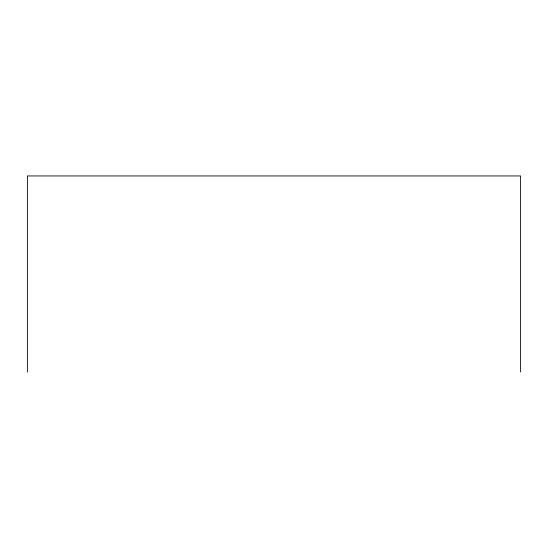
<?xml version="1.0" encoding="UTF-8"?>
<svg xmlns="http://www.w3.org/2000/svg" width="548" height="548" viewBox="0 0 548 548"><rect width="100%" height="100%" fill="white"/><g stroke="black" fill="none" stroke-linecap="round" stroke-linejoin="round"><path stroke-width="0.82" d="M520.6 372.051L520.6 175.949L27.4 175.949L27.4 372.051"/></g></svg>
